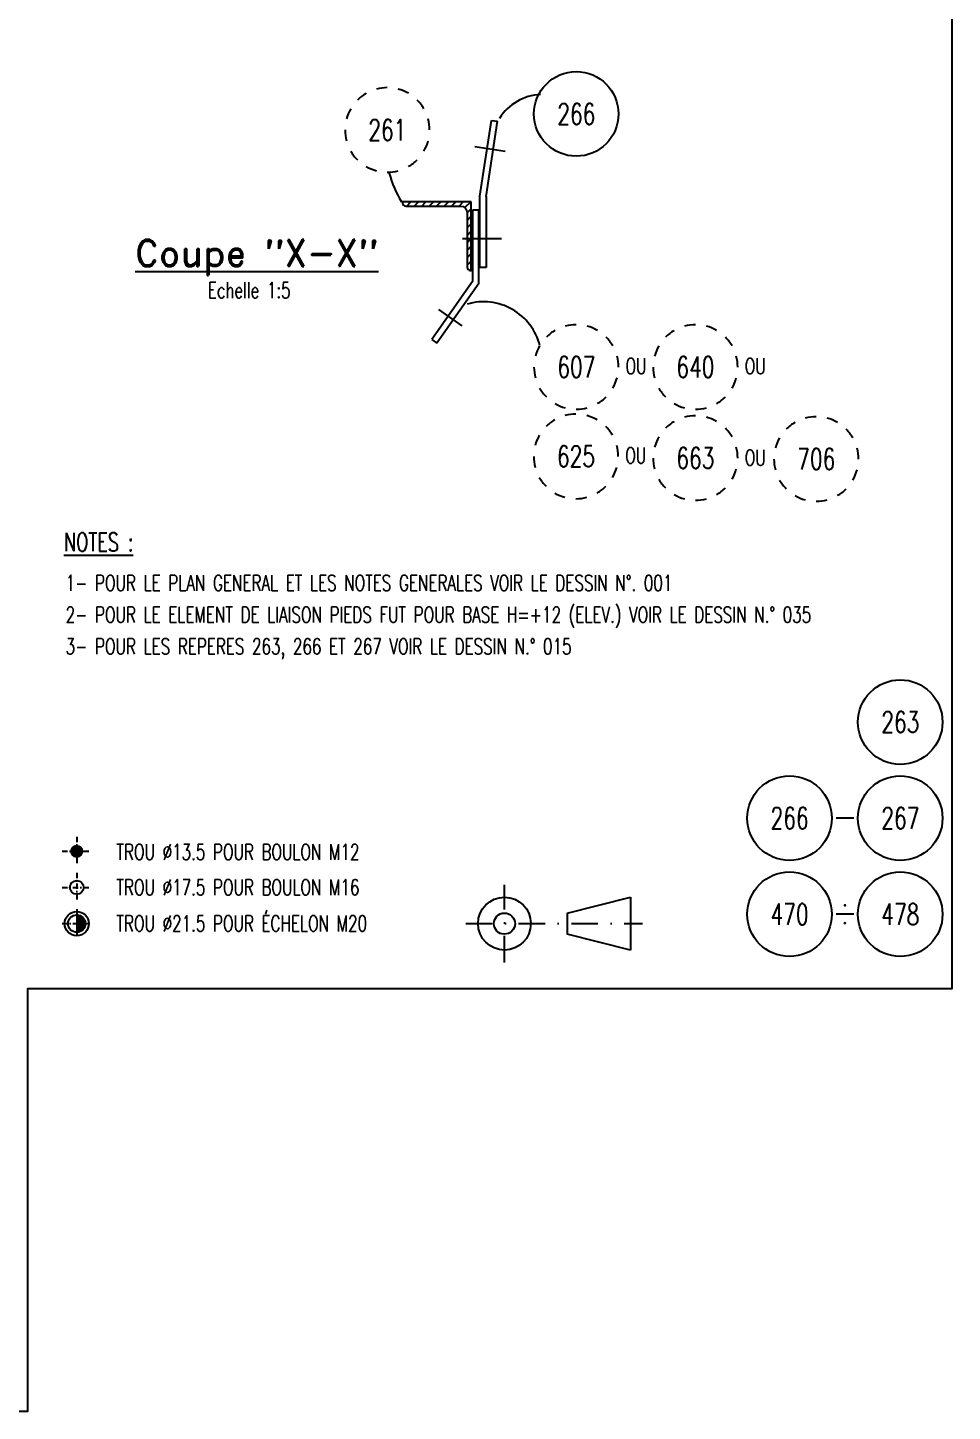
# Model space of a CAD drawing. Header units: feet. Extents: x 232669 to 244882, y -102166 to -93556.
# Drawn here: x 242257 to 244882, y -102166 to -98239 of the extents above; entities that cross this region are included whole.
import ezdxf
from ezdxf.enums import TextEntityAlignment as Align

# ---------------------------------------------------------------- set-up
doc = ezdxf.new("R2010")
doc.units = ezdxf.units.FT
doc.header["$LTSCALE"] = 150
doc.header["$MEASUREMENT"] = 0
doc.linetypes.add('DASHDOT', pattern=[1, 0.5, -0.25, 0, -0.25])
doc.layers.get('0').update_dxf_attribs({"linetype": 'CONTINUOUS'})
for name, color, linetype in [('BOLLINI_1', 7, 'CONTINUOUS'), ('LM', 7, 'CONTINUOUS'), ('LS', 7, 'CONTINUOUS'), ('MZ', 6, 'DASHDOT'), ('NOTATION', 2, 'CONTINUOUS')]:
    doc.layers.add(name, color=color, linetype=linetype)
doc.styles.add('RD', font='ROMAND8.SHX', dxfattribs={"width": 0.7})
doc.styles.add('RQL', font='ROMANS8.SHX', dxfattribs={"width": 0.7})
doc.styles.add('RS', font='ROMANS8.shx', dxfattribs={"width": 0.7})

# ---------------------------------------------------------------- blocks, each defined once
blk = doc.blocks.new('zzz')
at = {"linetype": 'Continuous'}
for start, end in [(90, 105), (120, 135), (60, 75), (30, 45), (150, 165), (180, 195), (0, 15), (330, 345), (210, 225), (240, 255), (270, 285), (300, 315)]:
    blk.add_arc((0, 0), 8, start, end, dxfattribs=at)
at = {"color": 3, "style": 'RQL', "width": 0.7}
blk.add_attdef('POS1', text='', height=4, dxfattribs=at).set_placement((0, 0), align=Align.MIDDLE)
at = {"color": 3, "style": 'RQL', "width": 0.7, "flags": 1}
blk.add_attdef('TIPO', (0, -8), '', height=3, dxfattribs=at)
blk = doc.blocks.new('xxx')
blk.add_circle((0, 0), 8)
at = {"color": 3, "style": 'RQL', "width": 0.7}
blk.add_attdef('POS', text='', height=4, dxfattribs=at).set_placement((0, 0), align=Align.MIDDLE)
at = {"style": 'RQL', "width": 0.7, "flags": 1}
for tag, p in [('POS1', (-0.39, -5.42)), ('TIPO', (-0.39, -8.66))]:
    blk.add_attdef(tag, p, '', height=2, dxfattribs=at)
blk = doc.blocks.new('12')
at = {"color": 0}
for p, q in [((-1, 0.06), (-0.06, 1)), ((-1, 0.01), (-0.01, 1)), ((-1, -0.03), (0.03, 1)), ((-1, -0.07), (0.07, 1)), ((0.09, -1), (-1, 0.09)), ((0.05, -1), (-1, 0.05)), ((0, -1), (-1, 0)), ((-0.99, 0.16), (-0.16, 0.99)), ((-0.99, 0.11), (-0.11, 0.99)), ((-0.99, -0.11), (0.11, 0.99)), ((-0.99, -0.15), (0.15, 0.99)), ((0.17, -0.99), (-0.99, 0.17)), ((0.13, -0.99), (-0.99, 0.13)), ((-0.98, 0.22), (-0.22, 0.98)), ((-0.98, -0.19), (0.19, 0.98)), ((0.21, -0.98), (-0.98, 0.21)), ((-0.97, -0.23), (0.23, 0.97)), ((0.24, -0.97), (-0.97, 0.24)), ((-0.96, 0.28), (-0.28, 0.96)), ((-0.96, -0.27), (0.27, 0.96)), ((0.28, -0.96), (-0.96, 0.28)), ((-0.95, -0.3), (0.3, 0.95)), ((0.31, -0.95), (-0.95, 0.31)), ((-0.94, 0.34), (-0.34, 0.94)), ((-0.94, -0.33), (0.33, 0.94)), ((0.35, -0.94), (-0.94, 0.35)), ((-0.93, -0.37), (0.37, 0.93)), ((0.38, -0.93), (-0.93, 0.38)), ((-0.92, -0.4), (0.4, 0.92)), ((-0.91, 0.42), (-0.42, 0.91)), ((0.41, -0.91), (-0.91, 0.41)), ((-0.9, -0.43), (0.43, 0.9)), ((0.44, -0.9), (-0.9, 0.44)), ((-0.89, -0.46), (0.46, 0.89)), ((0.47, -0.88), (-0.88, 0.47)), ((-0.87, -0.49), (0.49, 0.87)), ((0.5, -0.87), (-0.87, 0.5)), ((-0.86, 0.52), (-0.52, 0.86)), ((-0.86, -0.52), (0.52, 0.86)), ((0.53, -0.85), (-0.85, 0.53)), ((-0.84, -0.54), (0.54, 0.84)), ((0.55, -0.83), (-0.83, 0.55)), ((-0.82, -0.57), (0.57, 0.82)), ((0.58, -0.81), (-0.81, 0.58)), ((-0.8, -0.6), (0.6, 0.8)), ((0.61, -0.79), (-0.79, 0.61)), ((-0.78, -0.62), (0.62, 0.78)), ((0.63, -0.78), (-0.78, 0.63)), ((-0.76, -0.65), (0.65, 0.76)), ((0.66, -0.75), (-0.75, 0.66)), ((-0.74, -0.67), (0.67, 0.74)), ((0.68, -0.73), (-0.73, 0.68)), ((-0.72, -0.69), (0.69, 0.72)), ((0.7, -0.71), (-0.71, 0.7)), ((-0.7, -0.72), (0.72, 0.7)), ((0.73, -0.69), (-0.69, 0.73)), ((0.75, -0.67), (-0.67, 0.75)), ((-0.67, -0.74), (0.74, 0.67)), ((-0.65, -0.76), (0.76, 0.65)), ((0.77, -0.64), (-0.64, 0.77)), ((-0.63, -0.78), (0.78, 0.63)), ((0.79, -0.62), (-0.62, 0.79)), ((-0.6, -0.8), (0.8, 0.6)), ((0.81, -0.59), (-0.59, 0.81)), ((-0.57, -0.82), (0.82, 0.57)), ((0.83, -0.56), (-0.56, 0.83)), ((-0.55, -0.84), (0.84, 0.55)), ((0.84, -0.54), (-0.54, 0.84)), ((-0.52, -0.85), (0.85, 0.52)), ((0.86, -0.51), (-0.51, 0.86)), ((-0.49, -0.87), (0.87, 0.49)), ((0.88, -0.48), (-0.48, 0.88)), ((-0.46, -0.89), (0.89, 0.46)), ((0.89, -0.45), (-0.45, 0.89)), ((-0.43, -0.9), (0.9, 0.43)), ((0.91, -0.42), (-0.42, 0.91)), ((-0.4, -0.92), (0.92, 0.4)), ((0.92, -0.39), (-0.39, 0.92)), ((-0.37, -0.93), (0.93, 0.37)), ((0.93, -0.36), (-0.36, 0.93)), ((-0.34, -0.94), (0.94, 0.34)), ((0.95, -0.33), (-0.33, 0.95)), ((-0.3, -0.95), (0.95, 0.3)), ((0.96, -0.29), (-0.29, 0.96)), ((-0.27, -0.96), (0.96, 0.27)), ((0.97, -0.26), (-0.26, 0.97)), ((-0.23, -0.97), (0.97, 0.23)), ((0.98, -0.22), (-0.22, 0.98)), ((-0.2, -0.98), (0.98, 0.2)), ((0.98, -0.18), (-0.18, 0.98)), ((-0.16, -0.99), (0.99, 0.16)), ((0.99, -0.14), (-0.14, 0.99)), ((-0.12, -0.99), (0.99, 0.12)), ((0.99, -0.1), (-0.1, 0.99)), ((-0.08, -1), (1, 0.08)), ((1, -0.06), (-0.06, 1)), ((-0.04, -1), (1, 0.04)), ((1, -0.02), (-0.02, 1)), ((1, 0.02), (0.02, 1)), ((1, 0.07), (0.07, 1)), ((0.99, 0.12), (0.12, 0.99)), ((0.98, 0.17), (0.17, 0.98)), ((0.97, 0.23), (0.23, 0.97)), ((0.96, 0.29), (0.29, 0.96)), ((0.93, 0.36), (0.36, 0.93)), ((0.9, 0.44), (0.44, 0.9)), ((0.84, 0.55), (0.55, 0.84)), ((-0.04, -1), (-1, -0.04)), ((-0.09, -1), (-1, -0.09)), ((-0.14, -0.99), (-0.99, -0.14)), ((-0.2, -0.98), (-0.98, -0.2)), ((-0.25, -0.97), (-0.97, -0.25)), ((-0.32, -0.95), (-0.95, -0.32)), ((-0.39, -0.92), (-0.92, -0.39)), ((-0.48, -0.88), (-0.88, -0.48)), ((-0.6, -0.8), (-0.8, -0.6)), ((0.01, -1), (1, -0.01)), ((0.05, -1), (1, -0.05)), ((0.1, -0.99), (0.99, -0.1)), ((0.15, -0.99), (0.99, -0.15)), ((0.21, -0.98), (0.98, -0.21)), ((0.27, -0.96), (0.96, -0.27)), ((0.33, -0.94), (0.94, -0.33)), ((0.41, -0.91), (0.91, -0.41)), ((0.5, -0.87), (0.87, -0.5)), ((0.66, -0.75), (0.75, -0.66))]:
    blk.add_line(p, q, dxfattribs=at)
blk.add_circle((0, 0), 1)
blk = doc.blocks.new('16')
blk.add_circle((0, 0), 1)
blk = doc.blocks.new('20')
at = {"color": 0}
for p, q in [((0, 0.98), (0.02, 1)), ((0, 0.94), (0.06, 1)), ((1, -0.01), (0, 0.99)), ((0, 0.89), (0.1, 0.99)), ((0, 0.85), (0.14, 0.99)), ((0, 0.8), (0.18, 0.98)), ((0, 0.76), (0.22, 0.98)), ((0, 0.71), (0.25, 0.97)), ((0, 0.67), (0.29, 0.96)), ((1, -0.05), (0, 0.95)), ((0, 0.62), (0.32, 0.95)), ((0, 0.58), (0.36, 0.93)), ((0, 0.53), (0.39, 0.92)), ((0, 0.49), (0.42, 0.91)), ((1, -0.09), (0, 0.9)), ((0, 0.44), (0.45, 0.89)), ((0, 0.4), (0.48, 0.88)), ((0.99, -0.13), (0, 0.86)), ((0, 0.35), (0.51, 0.86)), ((0, 0.31), (0.54, 0.84)), ((0, 0.26), (0.56, 0.83)), ((0.99, -0.17), (0, 0.81)), ((0, 0.22), (0.59, 0.81)), ((0, 0.17), (0.61, 0.79)), ((0.98, -0.21), (0, 0.77)), ((0, 0.13), (0.64, 0.77)), ((0, 0.08), (0.66, 0.75)), ((0, 0.04), (0.69, 0.73)), ((0.97, -0.25), (0, 0.72)), ((0, -0.01), (0.71, 0.7)), ((0.96, -0.28), (0, 0.68)), ((0, -0.05), (0.73, 0.68)), ((0, -0.1), (0.75, 0.66)), ((0.95, -0.32), (0, 0.63)), ((0, -0.14), (0.77, 0.63)), ((0, -0.19), (0.79, 0.61)), ((0.94, -0.35), (0, 0.59)), ((0, -0.23), (0.81, 0.58)), ((0, -0.28), (0.83, 0.56)), ((0.92, -0.38), (0, 0.54)), ((0, -0.32), (0.85, 0.53)), ((0.91, -0.41), (0, 0.5)), ((0, -0.36), (0.87, 0.5)), ((0, -0.41), (0.88, 0.47)), ((0.9, -0.44), (0, 0.45)), ((0, -0.45), (0.9, 0.44)), ((0.88, -0.47), (0, 0.41)), ((0, -0.5), (0.91, 0.41)), ((0, -0.54), (0.92, 0.38)), ((0.87, -0.5), (0, 0.36)), ((0, -0.59), (0.94, 0.35)), ((0.85, -0.53), (0, 0.32)), ((0, -0.63), (0.95, 0.31)), ((0, -0.68), (0.96, 0.28)), ((0.83, -0.56), (0, 0.27)), ((0, -0.72), (0.97, 0.25)), ((0.81, -0.58), (0, 0.23)), ((0, -0.77), (0.98, 0.21)), ((0.79, -0.61), (0, 0.18)), ((0, -0.81), (0.99, 0.17)), ((0.77, -0.63), (0, 0.14)), ((0, -0.86), (0.99, 0.13)), ((0.75, -0.66), (0, 0.09)), ((0, -0.9), (1, 0.09)), ((0.73, -0.68), (0, 0.05)), ((0, -0.95), (1, 0.05)), ((0.71, -0.7), (0, 0.01)), ((0, -0.99), (1, 0.01)), ((1, 0.04), (0.04, 1)), ((1, 0.09), (0.09, 1)), ((0.99, 0.14), (0.14, 0.99)), ((0.98, 0.19), (0.19, 0.98)), ((0.97, 0.25), (0.25, 0.97)), ((0.95, 0.31), (0.31, 0.95)), ((0.92, 0.38), (0.38, 0.92)), ((0.88, 0.47), (0.47, 0.88)), ((0.81, 0.59), (0.59, 0.81)), ((0.69, -0.73), (0, -0.04)), ((0.66, -0.75), (0, -0.08)), ((0.64, -0.77), (0, -0.13)), ((0.61, -0.79), (0, -0.17)), ((0.59, -0.81), (0, -0.22)), ((0.56, -0.83), (0, -0.26)), ((0.54, -0.84), (0, -0.31)), ((0.51, -0.86), (0, -0.35)), ((0.48, -0.88), (0, -0.4)), ((0.45, -0.89), (0, -0.44)), ((0.42, -0.91), (0, -0.49)), ((0.39, -0.92), (0, -0.53)), ((0.36, -0.93), (0, -0.58)), ((0.32, -0.95), (0, -0.62)), ((0.29, -0.96), (0, -0.67)), ((0.25, -0.97), (0, -0.71)), ((0.22, -0.98), (0, -0.76)), ((0.18, -0.98), (0, -0.8)), ((0.14, -0.99), (0, -0.85)), ((0.1, -0.99), (0, -0.89)), ((0.04, -1), (1, -0.04)), ((0.09, -1), (1, -0.09)), ((0.14, -0.99), (0.99, -0.14)), ((0.19, -0.98), (0.98, -0.19)), ((0.25, -0.97), (0.97, -0.25)), ((0.31, -0.95), (0.95, -0.31)), ((0.38, -0.92), (0.92, -0.38)), ((0.47, -0.88), (0.88, -0.47)), ((0.59, -0.81), (0.81, -0.59))]:
    blk.add_line(p, q, dxfattribs=at)
blk.add_line((0, 1), (0, -1))
blk.add_circle((0, 0), 1)

msp = doc.modelspace()

# ---------------------------------------------------------------- hatches: boundary and pattern name
at = {"layer": 'LS'}
h = msp.add_hatch(dxfattribs=at)
h.set_pattern_fill('_U', color=6, scale=15, angle=225, style=0, pattern_type=0)
h.set_pattern_definition([(225, (516455.116, -141848.628), (10.6066017, -10.6066017), [])])
edge = h.paths.add_edge_path()
edge.add_line((243516.508, -98733.301), (243321.508, -98733.301))
edge.add_line((243321.508, -98733.301), (243321.508, -98736.301))
edge.add_arc((243330.508, -98736.301), 9, 180, 270)
edge.add_line((243330.508, -98745.301), (243486.508, -98745.301))
edge.add_arc((243486.508, -98763.301), 18, 360, 450, ccw=False)
edge.add_line((243504.508, -98763.301), (243504.508, -98919.301))
edge.add_arc((243513.508, -98919.301), 9, 180, 270)
edge.add_line((243513.508, -98928.301), (243516.508, -98928.301))
edge.add_line((243516.508, -98928.301), (243516.508, -98733.301))

# ---------------------------------------------------------------- linework, layer by layer
at = {"color": 0}
for p, q in [((243788.518, -100751.872), (243968.845, -100706.872)), ((243968.845, -100706.872), (243968.845, -100856.872)), ((243788.518, -100751.872), (243788.518, -100811.872)), ((243968.845, -100856.872), (243788.518, -100811.872))]:
    msp.add_line(p, q, dxfattribs=at)
for radius in [75, 30]:
    msp.add_circle((243610.564, -100781.872), radius, dxfattribs=at)
at = {"layer": 'LS', "color": 6}
for p, q in [((243540.508, -98716.932), (243573.383, -98502.064)), ((243558.508, -98718.301), (243591.176, -98504.786)), ((243573.383, -98502.064), (243591.176, -98504.786)), ((243612.782, -98590.034), (243526.888, -98576.893)), ((243540.508, -98919.301), (243540.508, -98716.932)), ((243558.508, -98718.301), (243558.508, -98919.301)), ((243519.508, -98757.301), (243519.508, -98959.67)), ((243537.508, -98757.301), (243519.508, -98757.301)), ((243537.508, -98965.344), (243537.508, -98757.301)), ((243602.651, -98838.301), (243491.489, -98838.301)), ((243558.508, -98919.301), (243540.508, -98919.301)), ((243519.508, -98959.67), (243404.242, -99124.336)), ((243537.508, -98965.344), (243418.989, -99134.658)), ((243423.587, -99039.004), (243489.318, -99085.016)), ((243404.242, -99124.336), (243418.989, -99134.658))]:
    msp.add_line(p, q, dxfattribs=at)
at = {"layer": 'LS', "color": 0}
for p, q in [((244602.32, -100482.595), (244551.819, -100482.595)), ((244602.32, -100755.297), (244551.819, -100755.297))]:
    msp.add_line(p, q, dxfattribs=at)
at = {"layer": 'LS', "color": 8}
msp.add_lwpolyline([(232717.065, -93556.186), (232717.065, -102166.186), (242257.065, -102166.186), (242257.065, -100966.186), (244882.065, -100966.186), (244882.065, -93556.186), (232717.065, -93556.186)], close=True, dxfattribs=at)
at = {"layer": 'LS', "color": 6}
msp.add_lwpolyline([(243516.508, -98733.301), (243321.508, -98733.301), (243321.508, -98736.301, 0.41421356), (243330.508, -98745.301), (243486.508, -98745.301, -0.41421356), (243504.508, -98763.301), (243504.508, -98919.301, 0.41421356), (243513.508, -98928.301), (243516.508, -98928.301)], format="xyb", close=True, dxfattribs=at)
at = {"layer": 'LS', "color": 0, "const_width": 3.375}
for points in [[(244575.007, -100730.047, 1), (244579.132, -100730.047, 1)], [(244575.007, -100780.548, 1), (244579.132, -100780.548, 1)]]:
    msp.add_lwpolyline(points, format="xyb", close=True, dxfattribs=at)
at = {"layer": 'LS', "color": 0}
msp.add_circle((242396.45, -100781.872), 34.451, dxfattribs=at)
at = {"layer": 'LS', "color": 6}
for centre, radius, start, end in [((243719.652, -98575.126), 146.417, 92.55713, 147.485312), ((243567.333, -98579.256), 292.808, 194.431964, 211.813175), ((243551.3, -99181.602), 164.63, 14.125848, 106.321881)]:
    msp.add_arc(centre, radius, start, end, dxfattribs=at)
at = {"layer": 'MZ', "ltscale": 0.2}
for p, q in [((242396.45, -100535.488), (242396.45, -100617.777)), ((242355.306, -100576.632), (242437.595, -100576.632)), ((242396.45, -100638.108), (242396.45, -100720.397)), ((242396.45, -100638.108), (242396.45, -100720.397)), ((242355.306, -100679.252), (242437.595, -100679.252)), ((242355.306, -100679.252), (242437.595, -100679.252)), ((242396.45, -100740.728), (242396.45, -100823.017)), ((242355.306, -100781.872), (242437.595, -100781.872))]:
    msp.add_line(p, q, dxfattribs=at)
at = {"layer": 'MZ'}
for p, q in [((243610.564, -100891.828), (243610.564, -100671.917)), ((243500.609, -100781.872), (244002.742, -100781.872))]:
    msp.add_line(p, q, dxfattribs=at)

# ---------------------------------------------------------------- block references
at = {"layer": 'BOLLINI_1', "xscale": 14.99850000000172, "yscale": 14.99850000000172, "zscale": 14.99850000000172}
for p, values in [((243814.401, -98483.815), {'POS': '266'}), ((244734.242, -100209.893), {'POS': '263'}), ((244419.897, -100482.595), {'POS': '266'}), ((244734.242, -100482.595), {'POS': '267'}), ((244419.897, -100755.297), {'POS': '470'}), ((244734.242, -100755.297), {'POS': '478'})]:
    msp.add_blockref('xxx', p, dxfattribs=at).add_auto_attribs(values)
at = {"layer": 'LM'}
for name, p, xscale, yscale, zscale, rotation in [('12', (242396.45, -100576.632), 15.59999999961197, 15.59999999961197, 15.59999999961197, 344.7569620653314), ('16', (242396.45, -100679.252), 19.50000000010234, 19.50000000010234, 19.50000000010234, 280.755082505952)]:
    msp.add_blockref(name, p, dxfattribs=dict(at, xscale=xscale, yscale=yscale, zscale=zscale, rotation=rotation))
at = {"layer": 'LM', "xscale": 24.67500000027937, "yscale": 24.67500000027937, "zscale": 24.67500000027937}
msp.add_blockref('20', (242396.45, -100781.872), dxfattribs=at)
at = {"layer": 'LS', "xscale": 14.99999996245604, "yscale": 14.99999996245604, "zscale": 14.99999996245604}
for p, values in [((243278.097, -98529.229), {'POS1': '261'}), ((243814.401, -99202.183), {'POS1': '607'}), ((244152.789, -99202.183), {'POS1': '640'}), ((243813.525, -99455.884), {'POS1': '625'}), ((244152.789, -99460.524), {'POS1': '663'}), ((244495.628, -99463.223), {'POS1': '706'})]:
    msp.add_blockref('zzz', p, dxfattribs=at).add_auto_attribs(values)

# ---------------------------------------------------------------- texts
at = {"layer": 'LM', "linetype": 'ByBlock', "style": 'RS', "width": 0.7}
for s, p in [('OU', (243954.547, -99221.949)), ('OU', (244292.935, -99221.949)), ('OU', (243953.671, -99475.651)), ('OU', (244292.935, -99481.824)), ('TROU %%C13.5 POUR BOULON M12', (242509.16, -100601.053)), ('TROU %%C17.5 POUR BOULON M16', (242509.189, -100701.39)), ('TROU %%C21.5 POUR ÉCHELON M20', (242509.169, -100804.01))]:
    msp.add_text(s, height=45, dxfattribs=at).set_placement(p)
at = {"layer": 'LM', "color": 0, "style": 'RS', "width": 0.7}
for s, p in [('1- POUR LE PLAN GENERAL ET LES NOTES GENERALES VOIR LE DESSIN N%%D. 001', (242364.762, -99837.582)), ('2- POUR LE ELEMENT DE LIAISON PIEDS FUT POUR BASE H=+12 (ELEV.) VOIR LE DESSIN N.° 035', (242364.762, -99927.582)), ('3- POUR LES REPERES 263, 266 ET 267 VOIR LE DESSIN N.° 015', (242364.762, -100017.582))]:
    msp.add_text(s, height=45, dxfattribs=at).set_placement(p)
at = {"layer": 'LS', "color": 3, "style": 'RD'}
msp.add_text('%%UCoupe "X-X"', height=75, dxfattribs=at).set_placement((242907.441, -98891.285, -2509.509), align=Align.MIDDLE)
at = {"layer": 'LS', "color": 7, "style": 'RS', "width": 0.7}
msp.add_text('Echelle 1:5', height=45, dxfattribs=at).set_placement((242768.561, -99006.674))
at = {"layer": 'NOTATION', "color": 0, "style": 'RS', "width": 0.7}
msp.add_text('%%uNOTES :', height=52.5, dxfattribs=at).set_placement((242360.146, -99725.231))

doc.saveas('drawing.dxf')
